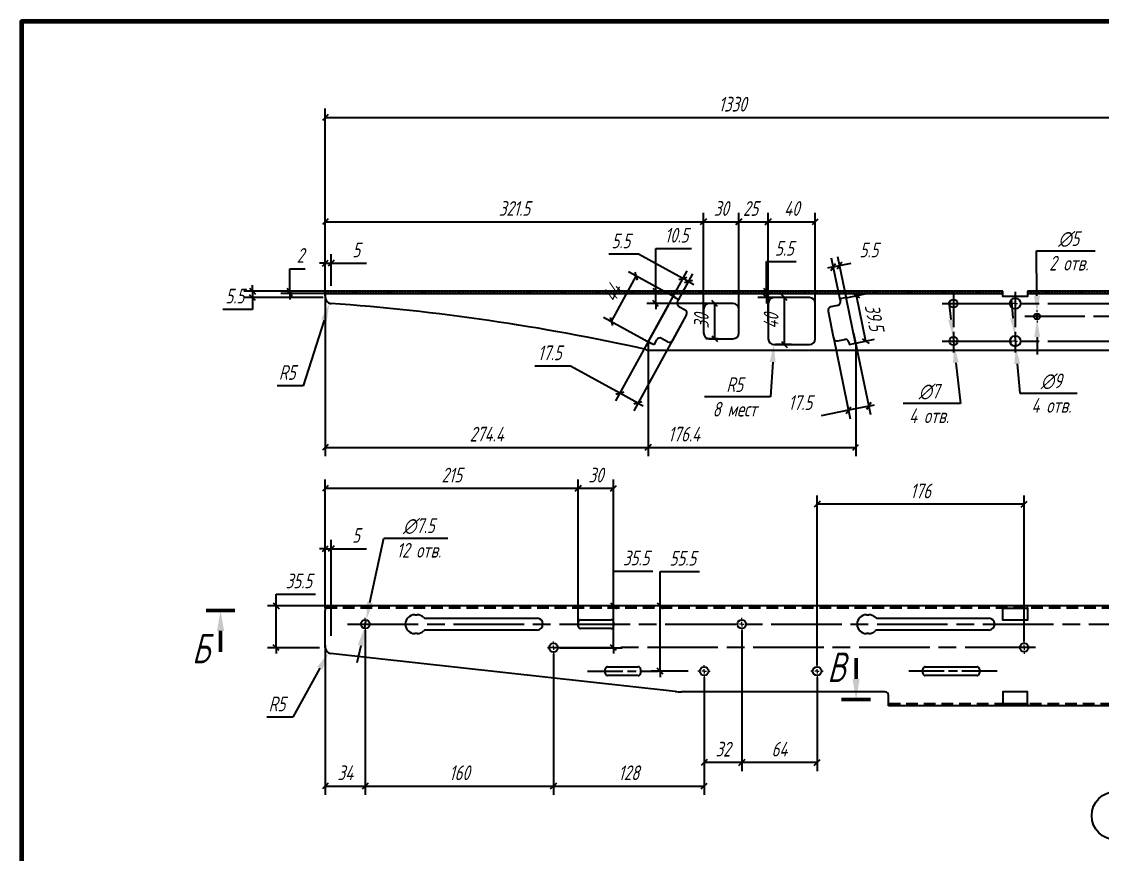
# Model space of a CAD drawing. Header units: millimetres. Extents: x -1663 to 315, y -5077 to -2701.
# Drawn here: x -1663.4 to -1479.8, y -2844.4 to -2703 of the extents above; entities that cross this region are included whole.
import ezdxf
from ezdxf.enums import TextEntityAlignment as Align

# ---------------------------------------------------------------- set-up
doc = ezdxf.new("R2010")
doc.units = ezdxf.units.MM
for name, pattern in [('ACISOTGL', [3, 2, -1]), ('AM_ISO08W050', [18, 12, -1.5, 3, -1.5]), ('AM_ISO08W050x2', [9, 6, -0.75, 1.5, -0.75])]:
    doc.linetypes.add(name, pattern=pattern)
for name, color, linetype, lineweight in [('AM_10', 7, 'AM_ISO08W050', 50), ('AM_5', 92, 'Continuous', 25), ('AM_7', 4, 'AM_ISO08W050', 25), ('Print', 5, 'Continuous', 60)]:
    doc.layers.add(name, color=color, linetype=linetype, lineweight=lineweight)
doc.styles.add('STYLE25', font='simplex.shx', dxfattribs={"width": 0.7, "oblique": 15, "height": 2.5})
doc.styles.add('STYLE35', font='simplex.shx', dxfattribs={"width": 0.7, "oblique": 15, "height": 3.5})
doc.dimstyles.new('M1-10$0', dxfattribs={"dimtxt": 3.5, "dimasz": 1, "dimexe": 1.5, "dimexo": 0, "dimgap": 1, "dimtad": 3, "dimtoh": 1, "dimlfac": 10, "dimrnd": 0.1, "dimdsep": 46, "dimtxsty": 'STYLE25', "dimblk1": 'OBLIQUE', "dimblk2": 'OBLIQUE', "dimsah": 1, "dimcen": -2, "dimclrd": 3, "dimclre": 3, "dimclrt": 2, "dimadec": 0, "dimazin": 0, "dimtp": 0.25, "dimtm": 0.25, "dimtfac": 0.6, "dimtmove": 0, "dimatfit": 0, "dimldrblk": 'OBLIQUE', "dimfxl": 0, "dimtvp": 1, "dimtolj": 1, "dimlwd": -1, "dimlwe": -1, "dimarcsym": 0})
doc.dimstyles.new('M1-10$3', dxfattribs={"dimtxt": 3.5, "dimasz": 3, "dimexe": 2, "dimexo": 0, "dimgap": 1, "dimtad": 1, "dimtoh": 1, "dimlfac": 10, "dimrnd": 0.1, "dimdsep": 46, "dimtxsty": 'STYLE25', "dimcen": 2, "dimclrd": 3, "dimclre": 3, "dimclrt": 2, "dimadec": 0, "dimazin": 0, "dimtp": 0.25, "dimtm": 0.25, "dimtfac": 0.6, "dimtmove": 0, "dimatfit": 0, "dimldrblk": 'DOTSMALL', "dimfxl": 0, "dimtvp": 1, "dimtolj": 1, "dimlwd": -1, "dimlwe": -1, "dimarcsym": 0})
doc.dimstyles.new('M1-10$4', dxfattribs={"dimtxt": 3.5, "dimasz": 3, "dimexe": 2, "dimexo": 0, "dimgap": 2, "dimtad": 1, "dimtoh": 1, "dimdec": 1, "dimlfac": 10, "dimrnd": 0.5, "dimdsep": 46, "dimtxsty": 'STYLE25', "dimblk1": 'OBLIQUE', "dimsah": 1, "dimcen": 2, "dimclrd": 3, "dimclre": 3, "dimclrt": 2, "dimadec": 0, "dimazin": 0, "dimtm": 1e-09, "dimtfac": 0.6, "dimtdec": 1, "dimtofl": 0, "dimtmove": 0, "dimatfit": 0, "dimldrblk": 'DOTSMALL', "dimfxl": 0, "dimtolj": 1, "dimlwd": -1, "dimlwe": -1, "dimarcsym": 0})

# ---------------------------------------------------------------- blocks, each defined once
blk = doc.blocks.new('SW_CENTERMARKSYMBOL_8')
at = {"color": 0, "linetype": 'Continuous', "lineweight": 0}
for p, q in [((-1, 0), (-1.4, 0)), ((0, 0), (-0.5, 0)), ((0, 1), (0, 1.4)), ((0, 0), (0, 0.5)), ((0, 0), (0, -0.5)), ((0, 0), (0.5, 0)), ((1, 0), (1.4, 0)), ((0, -1), (0, -1.4))]:
    blk.add_line(p, q, dxfattribs=at)
blk = doc.blocks.new('*D916')
at = {"layer": 'AM_5', "color": 3, "linetype": 'ByBlock'}
for p, q in [((-1604.16, -2801.78), (-1601.79, -2790.8)), ((-1601.79, -2790.8), (-1590.92, -2790.8)), ((-1605.11, -2806.18), (-1604.79, -2804.71)), ((-1605.74, -2809.11), (-1606.38, -2812.04))]:
    blk.add_line(p, q, dxfattribs=at)
at = {"layer": 'AM_5', "color": 3}
for points in [[(-1604.65, -2801.68), (-1603.67, -2801.89), (-1604.79, -2804.71)], [(-1606.23, -2809.01), (-1605.26, -2809.22), (-1605.11, -2806.18)]]:
    blk.add_solid(points, dxfattribs=at)
at = {"layer": 'Defpoints', "color": 0}
for p in [(-1604.79, -2804.71), (-1605.11, -2806.18)]:
    blk.add_point(p, dxfattribs=at)
at = {"layer": 'AM_5', "color": 2, "insert": (-1595.85, -2790.8), "char_height": 2.5, "attachment_point": 5, "style": 'STYLE25'}
blk.add_mtext('\\A1;∅7.5\\P12 отв.', dxfattribs=at)
blk = doc.blocks.new('_DotSmall')
at = {"color": 0, "const_width": 0.5}
blk.add_lwpolyline([(-0.0625, 0, 1), (0.0625, 0, 1)], format="xyb", close=True, dxfattribs=at)
blk = doc.blocks.new('_OBLIQUE')
at = {"color": 0, "linetype": 'ByBlock'}
blk.add_line((-0.5, -0.5), (0.5, 0.5), dxfattribs=at)
blk = doc.blocks.new('*D917')
at = {"layer": 'AM_5', "color": 3, "linetype": 'ByBlock'}
for p, q in [((-1611.75, -2802.35), (-1611.75, -2791.12)), ((-1610.75, -2807.45), (-1610.75, -2791.12)), ((-1611.75, -2792.62), (-1612.75, -2792.62)), ((-1611.75, -2792.62), (-1610.75, -2792.62)), ((-1610.75, -2792.62), (-1604.77, -2792.62))]:
    blk.add_line(p, q, dxfattribs=at)
at = {"layer": 'Defpoints', "color": 0}
for p in [(-1611.75, -2792.62), (-1611.75, -2802.35), (-1610.75, -2807.45)]:
    blk.add_point(p, dxfattribs=at)
at = {"layer": 'AM_5', "color": 3}
blk.add_blockref('_OBLIQUE', (-1611.75, -2792.62), dxfattribs=at)
at = {"layer": 'AM_5', "color": 3, "rotation": 180}
blk.add_blockref('_OBLIQUE', (-1610.75, -2792.62), dxfattribs=at)
at = {"layer": 'AM_5', "color": 2, "insert": (-1606.54, -2790.37), "char_height": 2.5, "attachment_point": 5, "style": 'STYLE25'}
blk.add_mtext('\\A1;5', dxfattribs=at)
blk = doc.blocks.new('*D918')
at = {"layer": 'AM_5', "color": 3, "linetype": 'ByBlock'}
for p, q in [((-1620.1, -2802.35), (-1620.1, -2800.35)), ((-1620.1, -2800.35), (-1613.4, -2800.35)), ((-1611.75, -2802.35), (-1621.6, -2802.35)), ((-1620.1, -2809.45), (-1620.1, -2802.35)), ((-1612.75, -2809.45), (-1621.6, -2809.45)), ((-1620.1, -2809.45), (-1620.1, -2810.45))]:
    blk.add_line(p, q, dxfattribs=at)
at = {"layer": 'Defpoints', "color": 0}
for p in [(-1620.1, -2802.35), (-1611.75, -2802.35), (-1612.75, -2809.45)]:
    blk.add_point(p, dxfattribs=at)
at = {"layer": 'AM_5', "color": 3}
for p, rotation in [((-1620.1, -2802.35), 270), ((-1620.1, -2809.45), 90)]:
    blk.add_blockref('_OBLIQUE', p, dxfattribs=dict(at, rotation=rotation))
at = {"layer": 'AM_5', "color": 2, "insert": (-1616.25, -2798.1), "char_height": 2.5, "attachment_point": 5, "style": 'STYLE25'}
blk.add_mtext('\\A1;35.5', dxfattribs=at)
blk = doc.blocks.new('*D919')
at = {"layer": 'AM_5', "color": 3, "linetype": 'ByBlock'}
for p, q in [((-1612.68, -2812.95), (-1617.26, -2821.26)), ((-1617.26, -2821.26), (-1621.68, -2821.26))]:
    blk.add_line(p, q, dxfattribs=at)
at = {"layer": 'AM_5', "color": 3}
blk.add_solid([(-1613.12, -2812.71), (-1612.25, -2813.19), (-1611.23, -2810.33)], dxfattribs=at)
at = {"layer": 'Defpoints', "color": 0}
for p in [(-1611.23, -2810.33), (-1610.75, -2809.45)]:
    blk.add_point(p, dxfattribs=at)
at = {"layer": 'AM_5', "color": 2, "insert": (-1619.97, -2819.01), "char_height": 2.5, "attachment_point": 5, "style": 'STYLE25'}
blk.add_mtext('\\A1;R5', dxfattribs=at)
blk = doc.blocks.new('*D939')
at = {"layer": 'AM_5', "color": 3, "linetype": 'ByBlock'}
for p, q in [((-1540.95, -2806.5), (-1540.95, -2830.45)), ((-1547.35, -2824.48), (-1547.35, -2830.45)), ((-1540.95, -2828.95), (-1547.35, -2828.95))]:
    blk.add_line(p, q, dxfattribs=at)
at = {"layer": 'Defpoints', "color": 0}
for p in [(-1540.95, -2806.5), (-1547.35, -2824.48), (-1547.35, -2828.95)]:
    blk.add_point(p, dxfattribs=at)
at = {"layer": 'AM_5', "color": 3, "rotation": 180}
blk.add_blockref('_OBLIQUE', (-1547.35, -2828.95), dxfattribs=at)
at = {"layer": 'AM_5', "color": 3}
blk.add_blockref('_OBLIQUE', (-1540.95, -2828.95), dxfattribs=at)
at = {"layer": 'AM_5', "color": 2, "insert": (-1544.15, -2826.7), "char_height": 2.5, "attachment_point": 5, "style": 'STYLE25'}
blk.add_mtext('\\A1;32', dxfattribs=at)
blk = doc.blocks.new('*D940')
at = {"layer": 'AM_5', "color": 3, "linetype": 'ByBlock'}
for p, q in [((-1540.95, -2806.5), (-1540.95, -2830.45)), ((-1528.15, -2814.5), (-1528.15, -2830.45)), ((-1528.15, -2828.95), (-1540.95, -2828.95))]:
    blk.add_line(p, q, dxfattribs=at)
at = {"layer": 'Defpoints', "color": 0}
for p in [(-1540.95, -2806.5), (-1528.15, -2814.5), (-1540.95, -2828.95)]:
    blk.add_point(p, dxfattribs=at)
at = {"layer": 'AM_5', "color": 3, "rotation": 180}
blk.add_blockref('_OBLIQUE', (-1540.95, -2828.95), dxfattribs=at)
at = {"layer": 'AM_5', "color": 3}
blk.add_blockref('_OBLIQUE', (-1528.15, -2828.95), dxfattribs=at)
at = {"layer": 'AM_5', "color": 2, "insert": (-1534.55, -2826.7), "char_height": 2.5, "attachment_point": 5, "style": 'STYLE25'}
blk.add_mtext('\\A1;64', dxfattribs=at)
blk = doc.blocks.new('*D941')
at = {"layer": 'AM_5', "color": 3, "linetype": 'ByBlock'}
for p, q in [((-1528.15, -2812.4), (-1528.15, -2783.55)), ((-1492.95, -2808.37), (-1492.95, -2783.55)), ((-1492.95, -2785.05), (-1528.15, -2785.05))]:
    blk.add_line(p, q, dxfattribs=at)
at = {"layer": 'Defpoints', "color": 0}
for p in [(-1528.15, -2785.05), (-1492.95, -2808.37), (-1528.15, -2812.4)]:
    blk.add_point(p, dxfattribs=at)
at = {"layer": 'AM_5', "color": 3, "rotation": 180}
blk.add_blockref('_OBLIQUE', (-1528.15, -2785.05), dxfattribs=at)
at = {"layer": 'AM_5', "color": 3}
blk.add_blockref('_OBLIQUE', (-1492.95, -2785.05), dxfattribs=at)
at = {"layer": 'AM_5', "color": 2, "insert": (-1510.55, -2782.8), "char_height": 2.5, "attachment_point": 5, "style": 'STYLE25'}
blk.add_mtext('\\A1;176', dxfattribs=at)
blk = doc.blocks.new('*D942')
at = {"layer": 'AM_5', "color": 3, "linetype": 'ByBlock'}
for p, q in [((-1562.76, -2802.35), (-1562.76, -2796.45)), ((-1562.76, -2796.45), (-1556.05, -2796.45)), ((-1559.23, -2802.35), (-1564.26, -2802.35)), ((-1562.76, -2809.45), (-1562.76, -2802.35)), ((-1571.9, -2809.45), (-1561.26, -2809.45)), ((-1562.76, -2809.45), (-1562.76, -2810.45))]:
    blk.add_line(p, q, dxfattribs=at)
at = {"layer": 'Defpoints', "color": 0}
for p in [(-1559.23, -2802.35), (-1571.9, -2809.45), (-1562.76, -2809.45)]:
    blk.add_point(p, dxfattribs=at)
at = {"layer": 'AM_5', "color": 3}
for p, rotation in [((-1562.76, -2802.35), 270), ((-1562.76, -2809.45), 90)]:
    blk.add_blockref('_OBLIQUE', p, dxfattribs=dict(at, rotation=rotation))
at = {"layer": 'AM_5', "color": 2, "insert": (-1558.91, -2794.2), "char_height": 2.5, "attachment_point": 5, "style": 'STYLE25'}
blk.add_mtext('\\A1;35.5', dxfattribs=at)
blk = doc.blocks.new('*D943')
at = {"layer": 'AM_5', "color": 3, "linetype": 'ByBlock'}
for p, q in [((-1554.83, -2802.35), (-1554.83, -2796.49)), ((-1554.83, -2796.49), (-1548.12, -2796.49)), ((-1550.07, -2802.35), (-1556.33, -2802.35)), ((-1554.83, -2813.45), (-1554.83, -2802.35)), ((-1550.07, -2813.45), (-1556.33, -2813.45)), ((-1554.83, -2813.45), (-1554.83, -2814.45))]:
    blk.add_line(p, q, dxfattribs=at)
at = {"layer": 'Defpoints', "color": 0}
for p in [(-1554.83, -2802.35), (-1550.07, -2802.35), (-1550.07, -2813.45)]:
    blk.add_point(p, dxfattribs=at)
at = {"layer": 'AM_5', "color": 3}
for p, rotation in [((-1554.83, -2802.35), 270), ((-1554.83, -2813.45), 90)]:
    blk.add_blockref('_OBLIQUE', p, dxfattribs=dict(at, rotation=rotation))
at = {"layer": 'AM_5', "color": 2, "insert": (-1550.98, -2794.24), "char_height": 2.5, "attachment_point": 5, "style": 'STYLE25'}
blk.add_mtext('\\A1;55.5', dxfattribs=at)
blk = doc.blocks.new('*D944')
at = {"layer": 'AM_5', "color": 3, "linetype": 'ByBlock'}
for p, q in [((-1611.75, -2749.03), (-1611.75, -2717.8)), ((-1345.76, -2749.03), (-1345.76, -2717.8)), ((-1611.75, -2719.3), (-1345.76, -2719.3))]:
    blk.add_line(p, q, dxfattribs=at)
at = {"layer": 'Defpoints', "color": 0}
for p in [(-1345.76, -2719.3), (-1611.75, -2749.03), (-1345.76, -2749.03)]:
    blk.add_point(p, dxfattribs=at)
at = {"layer": 'AM_5', "color": 3, "rotation": 180}
blk.add_blockref('_OBLIQUE', (-1611.75, -2719.3), dxfattribs=at)
at = {"layer": 'AM_5', "color": 3}
blk.add_blockref('_OBLIQUE', (-1345.76, -2719.3), dxfattribs=at)
at = {"layer": 'AM_5', "color": 2, "insert": (-1542.52, -2717.05), "char_height": 2.5, "attachment_point": 5, "style": 'STYLE25'}
blk.add_mtext('\\A1;1330', dxfattribs=at)
blk = doc.blocks.new('*D945')
at = {"layer": 'AM_5', "color": 3, "linetype": 'ByBlock'}
for p, q in [((-1617.81, -2748.83), (-1617.81, -2745.01)), ((-1617.81, -2745.01), (-1615.19, -2745.01)), ((-1611.75, -2748.83), (-1619.31, -2748.83)), ((-1611.75, -2749.23), (-1619.31, -2749.23)), ((-1617.81, -2749.23), (-1617.81, -2748.83)), ((-1617.81, -2749.23), (-1617.81, -2750.23))]:
    blk.add_line(p, q, dxfattribs=at)
at = {"layer": 'Defpoints', "color": 0}
for p in [(-1617.81, -2749.23), (-1611.75, -2748.83), (-1611.75, -2749.23)]:
    blk.add_point(p, dxfattribs=at)
at = {"layer": 'AM_5', "color": 3}
for p, rotation in [((-1617.81, -2748.83), 270), ((-1617.81, -2749.23), 90)]:
    blk.add_blockref('_OBLIQUE', p, dxfattribs=dict(at, rotation=rotation))
at = {"layer": 'AM_5', "color": 2, "insert": (-1616, -2742.76), "char_height": 2.5, "attachment_point": 5, "style": 'STYLE25'}
blk.add_mtext('\\A1;2', dxfattribs=at)
blk = doc.blocks.new('*D946')
at = {"layer": 'AM_5', "color": 3, "linetype": 'ByBlock'}
for p, q in [((-1611.96, -2753.74), (-1615.52, -2764.91)), ((-1615.52, -2764.91), (-1619.94, -2764.91))]:
    blk.add_line(p, q, dxfattribs=at)
blk.add_arc((-1610.75, -2749.93), 1, 252.3635, 270, dxfattribs=at)
at = {"layer": 'AM_5', "color": 3}
blk.add_solid([(-1612.44, -2753.59), (-1611.49, -2753.89), (-1611.06, -2750.88)], dxfattribs=at)
at = {"layer": 'Defpoints', "color": 0}
for p in [(-1611.06, -2750.88), (-1610.75, -2749.93)]:
    blk.add_point(p, dxfattribs=at)
at = {"layer": 'AM_5', "color": 2, "insert": (-1618.23, -2762.66), "char_height": 2.5, "attachment_point": 5, "style": 'STYLE25'}
blk.add_mtext('\\A1;R5', dxfattribs=at)
blk = doc.blocks.new('*D947')
at = {"layer": 'AM_5', "color": 3, "linetype": 'ByBlock'}
for p, q in [((-1624.13, -2748.83), (-1624.13, -2747.83)), ((-1611.75, -2748.83), (-1625.63, -2748.83)), ((-1624.13, -2748.83), (-1624.13, -2749.93)), ((-1612.13, -2749.93), (-1625.63, -2749.93)), ((-1624.13, -2749.93), (-1624.13, -2751.93)), ((-1624.13, -2751.93), (-1629.17, -2751.93))]:
    blk.add_line(p, q, dxfattribs=at)
at = {"layer": 'Defpoints', "color": 0}
for p in [(-1611.75, -2748.83), (-1624.13, -2749.93), (-1612.13, -2749.93)]:
    blk.add_point(p, dxfattribs=at)
at = {"layer": 'AM_5', "color": 3}
for p, rotation in [((-1624.13, -2748.83), 270), ((-1624.13, -2749.93), 90)]:
    blk.add_blockref('_OBLIQUE', p, dxfattribs=dict(at, rotation=rotation))
at = {"layer": 'AM_5', "color": 2, "insert": (-1627.15, -2749.68), "char_height": 2.5, "attachment_point": 5, "style": 'STYLE25'}
blk.add_mtext('\\A1;5.5', dxfattribs=at)
blk = doc.blocks.new('*D948')
at = {"layer": 'AM_5', "color": 3, "linetype": 'ByBlock'}
for p, q in [((-1611.75, -2744.07), (-1612.75, -2744.07)), ((-1611.75, -2748.83), (-1611.75, -2742.57)), ((-1611.75, -2744.07), (-1610.75, -2744.07)), ((-1610.75, -2747.93), (-1610.75, -2742.57)), ((-1610.75, -2744.07), (-1604.73, -2744.07))]:
    blk.add_line(p, q, dxfattribs=at)
at = {"layer": 'Defpoints', "color": 0}
for p in [(-1610.75, -2744.07), (-1610.75, -2747.93), (-1611.75, -2748.83)]:
    blk.add_point(p, dxfattribs=at)
at = {"layer": 'AM_5', "color": 3}
blk.add_blockref('_OBLIQUE', (-1611.75, -2744.07), dxfattribs=at)
at = {"layer": 'AM_5', "color": 3, "rotation": 180}
blk.add_blockref('_OBLIQUE', (-1610.75, -2744.07), dxfattribs=at)
at = {"layer": 'AM_5', "color": 2, "insert": (-1606.5, -2741.82), "char_height": 2.5, "attachment_point": 5, "style": 'STYLE25'}
blk.add_mtext('\\A1;5', dxfattribs=at)
blk = doc.blocks.new('*D951')
at = {"layer": 'AM_5', "color": 3, "linetype": 'ByBlock'}
for p, q in [((-1541.45, -2753.92), (-1541.45, -2735.53)), ((-1536.45, -2753.92), (-1536.45, -2735.53)), ((-1541.45, -2737.03), (-1536.45, -2737.03))]:
    blk.add_line(p, q, dxfattribs=at)
at = {"layer": 'Defpoints', "color": 0}
for p in [(-1536.45, -2737.03), (-1541.45, -2753.92), (-1536.45, -2753.92)]:
    blk.add_point(p, dxfattribs=at)
at = {"layer": 'AM_5', "color": 3, "rotation": 180}
blk.add_blockref('_OBLIQUE', (-1541.45, -2737.03), dxfattribs=at)
at = {"layer": 'AM_5', "color": 3}
blk.add_blockref('_OBLIQUE', (-1536.45, -2737.03), dxfattribs=at)
at = {"layer": 'AM_5', "color": 2, "insert": (-1539.45, -2734.78), "char_height": 2.5, "attachment_point": 5, "style": 'STYLE25'}
blk.add_mtext('\\A1;25', dxfattribs=at)
blk = doc.blocks.new('*D954')
at = {"layer": 'AM_5', "color": 3, "linetype": 'ByBlock'}
for p, q in [((-1556.88, -2757.44), (-1556.88, -2776.89)), ((-1521.59, -2757.67), (-1521.59, -2776.89)), ((-1556.88, -2775.39), (-1521.59, -2775.39))]:
    blk.add_line(p, q, dxfattribs=at)
at = {"layer": 'Defpoints', "color": 0}
for p in [(-1556.88, -2757.44), (-1521.59, -2757.67), (-1521.59, -2775.39)]:
    blk.add_point(p, dxfattribs=at)
at = {"layer": 'AM_5', "color": 3, "rotation": 180}
blk.add_blockref('_OBLIQUE', (-1556.88, -2775.39), dxfattribs=at)
at = {"layer": 'AM_5', "color": 3}
blk.add_blockref('_OBLIQUE', (-1521.59, -2775.39), dxfattribs=at)
at = {"layer": 'AM_5', "color": 2, "insert": (-1550.76, -2773.14), "char_height": 2.5, "attachment_point": 5, "style": 'STYLE25'}
blk.add_mtext('\\A1;176.4', dxfattribs=at)
blk = doc.blocks.new('*D956')
at = {"layer": 'AM_5', "color": 3, "linetype": 'ByBlock'}
for p, q in [((-1558.49, -2742.54), (-1563.54, -2742.54)), ((-1550.97, -2746.67), (-1558.49, -2742.54)), ((-1552.64, -2749.72), (-1550.25, -2745.36)), ((-1551.68, -2750.25), (-1549.28, -2745.89)), ((-1550, -2747.2), (-1550.97, -2746.67)), ((-1550, -2747.2), (-1549.13, -2747.69))]:
    blk.add_line(p, q, dxfattribs=at)
at = {"layer": 'Defpoints', "color": 0}
for p in [(-1550.97, -2746.67), (-1552.64, -2749.72), (-1551.68, -2750.25)]:
    blk.add_point(p, dxfattribs=at)
at = {"layer": 'AM_5', "color": 3}
for p, rotation in [((-1550.97, -2746.67), 331.2237312363989), ((-1550, -2747.2), 151.2237312363989)]:
    blk.add_blockref('_OBLIQUE', p, dxfattribs=dict(at, rotation=rotation))
at = {"layer": 'AM_5', "color": 2, "insert": (-1561.51, -2740.29), "char_height": 2.5, "attachment_point": 5, "style": 'STYLE25'}
blk.add_mtext('\\A1;5.5', dxfattribs=at)
blk = doc.blocks.new('*D957')
at = {"layer": 'AM_5', "color": 3, "linetype": 'ByBlock'}
for p, q in [((-1553.41, -2751.13), (-1562.4, -2767.49)), ((-1550.34, -2752.81), (-1559.33, -2769.17)), ((-1570.06, -2761.57), (-1576.15, -2761.57)), ((-1561.68, -2766.17), (-1570.06, -2761.57)), ((-1558.61, -2767.86), (-1561.68, -2766.17)), ((-1558.61, -2767.86), (-1557.73, -2768.34))]:
    blk.add_line(p, q, dxfattribs=at)
at = {"layer": 'Defpoints', "color": 0}
for p in [(-1553.41, -2751.13), (-1550.34, -2752.81), (-1561.68, -2766.17)]:
    blk.add_point(p, dxfattribs=at)
at = {"layer": 'AM_5', "color": 3}
for p, rotation in [((-1561.68, -2766.17), 331.2237312363814), ((-1558.61, -2767.86), 151.2237312363814)]:
    blk.add_blockref('_OBLIQUE', p, dxfattribs=dict(at, rotation=rotation))
at = {"layer": 'AM_5', "color": 2, "insert": (-1573.6, -2759.32), "char_height": 2.5, "attachment_point": 5, "style": 'STYLE25'}
blk.add_mtext('\\A1;17.5', dxfattribs=at)
blk = doc.blocks.new('*D958')
at = {"layer": 'AM_5', "color": 3, "linetype": 'ByBlock'}
for p, q in [((-1555.59, -2748.83), (-1555.59, -2741.57)), ((-1555.59, -2741.57), (-1549.5, -2741.57)), ((-1544.99, -2748.83), (-1557.09, -2748.83)), ((-1555.59, -2750.92), (-1555.59, -2748.83)), ((-1544.99, -2750.92), (-1557.09, -2750.92)), ((-1555.59, -2750.92), (-1555.59, -2751.92))]:
    blk.add_line(p, q, dxfattribs=at)
at = {"layer": 'Defpoints', "color": 0}
for p in [(-1544.99, -2748.83), (-1555.59, -2750.92), (-1544.99, -2750.92)]:
    blk.add_point(p, dxfattribs=at)
at = {"layer": 'AM_5', "color": 3}
for p, rotation in [((-1555.59, -2748.83), 270), ((-1555.59, -2750.92), 90)]:
    blk.add_blockref('_OBLIQUE', p, dxfattribs=dict(at, rotation=rotation))
at = {"layer": 'AM_5', "color": 2, "insert": (-1552.04, -2739.32), "char_height": 2.5, "attachment_point": 5, "style": 'STYLE25'}
blk.add_mtext('\\A1;10.5', dxfattribs=at)
blk = doc.blocks.new('*D959')
at = {"layer": 'AM_5', "color": 3, "linetype": 'ByBlock'}
for p, q in [((-1544.99, -2750.92), (-1547.07, -2750.92)), ((-1545.57, -2750.92), (-1545.57, -2756.92)), ((-1544.99, -2756.92), (-1547.07, -2756.92))]:
    blk.add_line(p, q, dxfattribs=at)
at = {"layer": 'Defpoints', "color": 0}
for p in [(-1544.99, -2750.92), (-1545.57, -2756.92), (-1544.99, -2756.92)]:
    blk.add_point(p, dxfattribs=at)
at = {"layer": 'AM_5', "color": 3}
for p, rotation in [((-1545.57, -2750.92), 90), ((-1545.57, -2756.92), 270)]:
    blk.add_blockref('_OBLIQUE', p, dxfattribs=dict(at, rotation=rotation))
at = {"layer": 'AM_5', "color": 2, "insert": (-1547.82, -2753.92), "char_height": 2.5, "attachment_point": 5, "rotation": 90, "style": 'STYLE25'}
blk.add_mtext('\\A1;30', dxfattribs=at)
blk = doc.blocks.new('*D960')
at = {"layer": 'AM_5', "color": 3, "linetype": 'ByBlock'}
for p, q in [((-1532.48, -2749.92), (-1535.22, -2749.92)), ((-1533.72, -2749.92), (-1533.72, -2757.92)), ((-1532.48, -2757.92), (-1535.22, -2757.92))]:
    blk.add_line(p, q, dxfattribs=at)
at = {"layer": 'Defpoints', "color": 0}
for p in [(-1532.48, -2749.92), (-1533.72, -2757.92), (-1532.48, -2757.92)]:
    blk.add_point(p, dxfattribs=at)
at = {"layer": 'AM_5', "color": 3}
for p, rotation in [((-1533.72, -2749.92), 90), ((-1533.72, -2757.92), 270)]:
    blk.add_blockref('_OBLIQUE', p, dxfattribs=dict(at, rotation=rotation))
at = {"layer": 'AM_5', "color": 2, "insert": (-1535.97, -2753.92), "char_height": 2.5, "attachment_point": 5, "rotation": 90, "style": 'STYLE25'}
blk.add_mtext('\\A1;40', dxfattribs=at)
blk = doc.blocks.new('*D961')
at = {"layer": 'AM_5', "color": 3, "linetype": 'ByBlock'}
for p, q in [((-1536.74, -2748.83), (-1536.74, -2743.8)), ((-1536.74, -2743.8), (-1531.69, -2743.8)), ((-1532.48, -2748.83), (-1538.24, -2748.83)), ((-1536.74, -2749.92), (-1536.74, -2748.83)), ((-1532.48, -2749.92), (-1538.24, -2749.92)), ((-1536.74, -2749.92), (-1536.74, -2750.92))]:
    blk.add_line(p, q, dxfattribs=at)
at = {"layer": 'Defpoints', "color": 0}
for p in [(-1532.48, -2748.83), (-1536.74, -2749.92), (-1532.48, -2749.92)]:
    blk.add_point(p, dxfattribs=at)
at = {"layer": 'AM_5', "color": 3}
for p, rotation in [((-1536.74, -2748.83), 270), ((-1536.74, -2749.92), 90)]:
    blk.add_blockref('_OBLIQUE', p, dxfattribs=dict(at, rotation=rotation))
at = {"layer": 'AM_5', "color": 2, "insert": (-1533.72, -2741.55), "char_height": 2.5, "attachment_point": 5, "style": 'STYLE25'}
blk.add_mtext('\\A1;5.5', dxfattribs=at)
blk = doc.blocks.new('*D962')
at = {"layer": 'AM_5', "color": 3, "linetype": 'ByBlock'}
for p, q in [((-1535.7, -2760.91), (-1536.06, -2766.81)), ((-1536.06, -2766.81), (-1547.27, -2766.81))]:
    blk.add_line(p, q, dxfattribs=at)
blk.add_arc((-1535.45, -2756.92), 1, 266.485, 270, dxfattribs=at)
at = {"layer": 'AM_5', "color": 3}
blk.add_solid([(-1536.2, -2760.88), (-1535.2, -2760.94), (-1535.51, -2757.92)], dxfattribs=at)
at = {"layer": 'Defpoints', "color": 0}
for p in [(-1535.45, -2756.92), (-1535.51, -2757.92)]:
    blk.add_point(p, dxfattribs=at)
at = {"layer": 'AM_5', "color": 2, "insert": (-1542.16, -2766.81), "char_height": 2.5, "attachment_point": 5, "style": 'STYLE25'}
blk.add_mtext('\\A1;R5\\P8 мест', dxfattribs=at)
blk = doc.blocks.new('*D963')
at = {"layer": 'AM_5', "color": 3, "linetype": 'ByBlock'}
for p, q in [((-1523.2, -2749.94), (-1520, -2749.28)), ((-1519.87, -2757.32), (-1521.47, -2749.58)), ((-1521.59, -2757.67), (-1518.4, -2757.01))]:
    blk.add_line(p, q, dxfattribs=at)
at = {"layer": 'Defpoints', "color": 0}
for p in [(-1521.47, -2749.58), (-1523.2, -2749.94), (-1521.59, -2757.67)]:
    blk.add_point(p, dxfattribs=at)
at = {"layer": 'AM_5', "color": 3}
for p, rotation in [((-1521.47, -2749.58), 101.6866664168487), ((-1519.87, -2757.32), 281.6866664168488)]:
    blk.add_blockref('_OBLIQUE', p, dxfattribs=dict(at, rotation=rotation))
at = {"layer": 'AM_5', "color": 2, "insert": (-1518.41, -2753.29), "char_height": 2.5, "attachment_point": 5, "rotation": 281.6867, "style": 'STYLE25'}
blk.add_mtext('\\A1;39.5', dxfattribs=at)
blk = doc.blocks.new('*D964')
at = {"layer": 'AM_5', "color": 3, "linetype": 'ByBlock'}
for p, q in [((-1524.24, -2750.3), (-1525.7, -2743.24)), ((-1523.17, -2750.08), (-1524.63, -2743.01)), ((-1524.32, -2744.48), (-1522.36, -2744.08)), ((-1525.4, -2744.71), (-1526.38, -2744.91)), ((-1525.4, -2744.71), (-1524.32, -2744.48))]:
    blk.add_line(p, q, dxfattribs=at)
at = {"layer": 'Defpoints', "color": 0}
for p in [(-1524.32, -2744.48), (-1524.24, -2750.3), (-1523.17, -2750.08)]:
    blk.add_point(p, dxfattribs=at)
at = {"layer": 'AM_5', "color": 3}
for p, rotation in [((-1525.4, -2744.71), 11.6866664168329), ((-1524.32, -2744.48), 191.6866664168329)]:
    blk.add_blockref('_OBLIQUE', p, dxfattribs=dict(at, rotation=rotation))
at = {"layer": 'AM_5', "color": 2, "insert": (-1519.34, -2741.83), "char_height": 2.5, "attachment_point": 5, "style": 'STYLE25'}
blk.add_mtext('\\A1;5.5', dxfattribs=at)
blk = doc.blocks.new('*D965')
at = {"layer": 'AM_5', "color": 3, "linetype": 'ByBlock'}
for p, q in [((-1525.38, -2756.68), (-1522.51, -2770.54)), ((-1521.95, -2755.97), (-1519.08, -2769.83)), ((-1519.38, -2768.36), (-1518.41, -2768.16)), ((-1522.82, -2769.07), (-1527.47, -2770.03)), ((-1519.38, -2768.36), (-1522.82, -2769.07))]:
    blk.add_line(p, q, dxfattribs=at)
at = {"layer": 'Defpoints', "color": 0}
for p in [(-1525.38, -2756.68), (-1521.95, -2755.97), (-1519.38, -2768.36)]:
    blk.add_point(p, dxfattribs=at)
at = {"layer": 'AM_5', "color": 3}
for p, rotation in [((-1519.38, -2768.36), 191.6866664168597), ((-1522.82, -2769.07), 11.68666641685967)]:
    blk.add_blockref('_OBLIQUE', p, dxfattribs=dict(at, rotation=rotation))
at = {"layer": 'AM_5', "color": 2, "insert": (-1531.01, -2767.78), "char_height": 2.5, "attachment_point": 5, "style": 'STYLE25'}
blk.add_mtext('\\A1;17.5', dxfattribs=at)
blk = doc.blocks.new('*D972')
at = {"layer": 'AM_5', "color": 3, "linetype": 'ByBlock'}
for p, q in [((-1490.78, -2749.63), (-1490.84, -2741.99)), ((-1490.84, -2741.99), (-1480.89, -2741.99)), ((-1490.75, -2753.63), (-1490.76, -2752.63)), ((-1490.73, -2756.63), (-1490.71, -2759.63))]:
    blk.add_line(p, q, dxfattribs=at)
at = {"layer": 'AM_5', "color": 3}
for points in [[(-1490.28, -2749.62), (-1491.28, -2749.63), (-1490.76, -2752.63)], [(-1490.23, -2756.62), (-1491.23, -2756.63), (-1490.75, -2753.63)]]:
    blk.add_solid(points, dxfattribs=at)
at = {"layer": 'Defpoints', "color": 0}
for p in [(-1490.76, -2752.63), (-1490.75, -2753.63)]:
    blk.add_point(p, dxfattribs=at)
at = {"layer": 'AM_5', "color": 2, "insert": (-1485.37, -2741.99), "char_height": 2.5, "attachment_point": 5, "style": 'STYLE25'}
blk.add_mtext('\\A1;∅5\\P2 отв.', dxfattribs=at)
blk = doc.blocks.new('*D973')
at = {"layer": 'AM_5', "color": 3, "linetype": 'ByBlock'}
for p, q in [((-1494.8, -2753.44), (-1495.06, -2750.45)), ((-1494.54, -2756.43), (-1494.38, -2758.22)), ((-1494.12, -2761.21), (-1493.69, -2766.17)), ((-1493.69, -2766.17), (-1483.96, -2766.17))]:
    blk.add_line(p, q, dxfattribs=at)
at = {"layer": 'AM_5', "color": 3}
for points in [[(-1494.3, -2753.4), (-1495.29, -2753.48), (-1494.54, -2756.43)], [(-1493.62, -2761.17), (-1494.62, -2761.25), (-1494.38, -2758.22)]]:
    blk.add_solid(points, dxfattribs=at)
at = {"layer": 'Defpoints', "color": 0}
for p in [(-1494.54, -2756.43), (-1494.38, -2758.22)]:
    blk.add_point(p, dxfattribs=at)
at = {"layer": 'AM_5', "color": 2, "insert": (-1488.33, -2766.17), "char_height": 2.5, "attachment_point": 5, "style": 'STYLE25'}
blk.add_mtext('\\A1;∅9\\P4 отв.', dxfattribs=at)
blk = doc.blocks.new('*D974')
at = {"layer": 'AM_5', "color": 3, "linetype": 'ByBlock'}
for p, q in [((-1505.37, -2753.65), (-1505.7, -2750.67)), ((-1505.04, -2756.63), (-1504.88, -2758.02)), ((-1504.55, -2761), (-1503.77, -2767.93)), ((-1503.77, -2767.93), (-1513.5, -2767.93))]:
    blk.add_line(p, q, dxfattribs=at)
at = {"layer": 'AM_5', "color": 3}
for points in [[(-1504.87, -2753.59), (-1505.87, -2753.7), (-1505.04, -2756.63)], [(-1504.05, -2760.95), (-1505.04, -2761.06), (-1504.88, -2758.02)]]:
    blk.add_solid(points, dxfattribs=at)
at = {"layer": 'Defpoints', "color": 0}
for p in [(-1505.04, -2756.63), (-1504.88, -2758.02)]:
    blk.add_point(p, dxfattribs=at)
at = {"layer": 'AM_5', "color": 2, "insert": (-1509.13, -2767.93), "char_height": 2.5, "attachment_point": 5, "style": 'STYLE25'}
blk.add_mtext('\\A1;∅7\\P4 отв.', dxfattribs=at)

msp = doc.modelspace()

# ---------------------------------------------------------------- hatches: boundary and pattern name
h = msp.add_hatch()
h.set_pattern_fill('ANSI31', color=1, scale=0.1)
h.set_pattern_definition([(45, (431.02936, -658.72934), (-0.224506403, 0.224506403), [])])
h.paths.add_polyline_path([(-1460.95841, -2748.82564), (-1460.95841, -2749.22564), (-1345.76429, -2749.22564), (-1345.76429, -2748.82564)])
h.paths.add_polyline_path([(-1496.55812, -2749.22564), (-1496.55812, -2748.82564), (-1611.75224, -2748.82564), (-1611.75224, -2749.22564)])
h.paths.add_polyline_path([(-1492.35812, -2748.82564), (-1492.35812, -2749.22564), (-1465.15841, -2749.22564), (-1465.15841, -2748.82564)])

# ---------------------------------------------------------------- linework, layer by layer
at = {"color": 7, "linetype": 'Continuous'}
for p, q in [((-1611.75224, -2749.62564), (-1611.75224, -2749.22564)), ((-1611.75224, -2749.62564), (-1611.75224, -2749.92564)), ((-1556.88153, -2757.44177), (-1552.641, -2749.72068)), ((-1552.641, -2749.72068), (-1551.67684, -2750.25021)), ((-1551.67684, -2750.25021), (-1551.8694, -2750.60082)), ((-1551.63233, -2751.41555), (-1550.58052, -2751.99322)), ((-1542.45224, -2750.92094), (-1546.45224, -2750.92094)), ((-1536.45224, -2750.92094), (-1536.45224, -2756.92094)), ((-1529.45224, -2749.92094), (-1535.45224, -2749.92094)), ((-1528.45224, -2756.92094), (-1528.45224, -2750.92094)), ((-1524.65733, -2751.26155), (-1525.82137, -2751.50232)), ((-1523.19513, -2749.93793), (-1524.27233, -2750.16074)), ((-1524.27233, -2750.16074), (-1524.1913, -2750.55245)), ((-1521.59497, -2757.67385), (-1523.19513, -2749.93793)), ((-1550.34345, -2752.80796), (-1552.7547, -2757.19832)), ((-1547.45224, -2751.92094), (-1547.45224, -2755.92094)), ((-1541.45224, -2755.92094), (-1541.45224, -2751.92094)), ((-1526.28779, -2752.20951), (-1525.35081, -2756.81487)), ((-1555.43599, -2757.09479), (-1555.91738, -2757.9713)), ((-1553.56944, -2757.43539), (-1554.62125, -2756.85772)), ((-1546.45224, -2756.92094), (-1542.45224, -2756.92094)), ((-1524.64132, -2757.28281), (-1523.46229, -2757.03893)), ((-1557.24589, -2758.72838), (-1556.89529, -2758.92094)), ((-1400.62124, -2758.92094), (-1556.89529, -2758.92094)), ((-1555.91738, -2757.9713), (-1556.88153, -2757.44177)), ((-1535.45224, -2757.92094), (-1529.45224, -2757.92094)), ((-1522.75319, -2757.50496), (-1522.67217, -2757.89667)), ((-1522.67217, -2757.89667), (-1521.59497, -2757.67385)), ((-1611.75224, -2802.34634), (-1611.75224, -2803.14634)), ((-1345.76429, -2802.34634), (-1611.75224, -2802.34634)), ((-1611.75224, -2809.45031), (-1611.75224, -2803.14634)), ((-1596.55224, -2803.84634), (-1596.15224, -2803.84634)), ((-1594.64227, -2804.44634), (-1575.75224, -2804.44634)), ((-1568.35225, -2804.69634), (-1563.15225, -2804.69634)), ((-1519.75226, -2803.84634), (-1519.35226, -2803.84634)), ((-1517.84229, -2804.44634), (-1498.95226, -2804.44634)), ((-1575.75224, -2806.44634), (-1594.64227, -2806.44634)), ((-1568.75225, -2805.79634), (-1568.75225, -2805.09634)), ((-1563.15225, -2806.19634), (-1568.35225, -2806.19634)), ((-1562.75225, -2805.09634), (-1562.75225, -2805.79634)), ((-1498.95226, -2806.44634), (-1517.84229, -2806.44634)), ((-1596.15224, -2807.04634), (-1596.55224, -2807.04634)), ((-1519.35226, -2807.04634), (-1519.75226, -2807.04634)), ((-1552.29731, -2816.88638), (-1610.86158, -2810.44431)), ((-1564.15225, -2813.79634), (-1564.15225, -2813.09634)), ((-1563.75225, -2812.69634), (-1558.55225, -2812.69634)), ((-1558.15225, -2813.09634), (-1558.15225, -2813.79634)), ((-1510.15226, -2813.79634), (-1510.15226, -2813.09634)), ((-1509.75226, -2812.69634), (-1500.95226, -2812.69634)), ((-1500.55226, -2813.09634), (-1500.55226, -2813.79634)), ((-1558.55225, -2814.19634), (-1563.75225, -2814.19634)), ((-1500.95226, -2814.19634), (-1509.75226, -2814.19634)), ((-1516.5944, -2816.94634), (-1551.2039, -2816.94634)), ((-1515.9944, -2819.34634), (-1515.9944, -2817.54634)), ((-1515.9944, -2819.34634), (-1515.9944, -2817.54634)), ((-1515.9944, -2818.54634), (-1515.9944, -2817.54634)), ((-1515.9944, -2819.34634), (-1515.9944, -2818.54634)), ((-1441.52213, -2819.34634), (-1515.9944, -2819.34634))]:
    msp.add_line(p, q, dxfattribs=at)
at = {"color": 1, "linetype": 'ACISOTGL'}
msp.add_line((-1515.9944, -2818.94634), (-1441.52213, -2818.94634), dxfattribs=at)
for points in [[(-1496.55812, -2748.82564), (-1611.75224, -2748.82564), (-1611.75224, -2749.22564), (-1496.55812, -2749.22564)], [(-1492.35812, -2748.82564), (-1492.35812, -2749.72564), (-1496.55812, -2749.72564), (-1496.55812, -2748.82564)], [(-1465.15841, -2748.82564), (-1492.35812, -2748.82564)], [(-1492.35812, -2749.22564), (-1465.15841, -2749.22564)]]:
    msp.add_lwpolyline(points)
msp.add_lwpolyline([(-1345.76429, -2802.34634), (-1345.76429, -2802.74634), (-1611.75224, -2802.74634), (-1611.75224, -2802.34634)], close=True, dxfattribs=at)
for points in [[(-1496.55826, -2802.74634), (-1492.35826, -2802.74634), (-1492.35826, -2802.34634), (-1496.55826, -2802.34634)], [(-1496.55826, -2802.74634), (-1492.35826, -2802.74634), (-1492.35826, -2804.74634), (-1496.55826, -2804.74634)], [(-1496.55826, -2818.94634), (-1492.35826, -2818.94634), (-1492.35826, -2816.94634), (-1496.55826, -2816.94634)], [(-1496.55826, -2818.94634), (-1492.35826, -2818.94634), (-1492.35826, -2819.34634), (-1496.55826, -2819.34634)]]:
    msp.add_lwpolyline(points, close=True)
at = {"color": 7, "linetype": 'Continuous'}
for centre, radius in [((-1504.95826, -2750.92564), 0.7), ((-1494.45826, -2750.92564), 0.9), ((-1490.75826, -2753.12564), 0.5), ((-1504.95826, -2757.32564), 0.7), ((-1494.45826, -2757.32564), 0.9), ((-1604.95224, -2805.44634), 0.75), ((-1540.95225, -2805.44634), 0.75), ((-1572.95224, -2809.44634), 0.75), ((-1492.95226, -2809.41866), 0.75), ((-1547.35193, -2813.44634), 0.75), ((-1528.15225, -2813.44634), 0.75)]:
    msp.add_circle(centre, radius, dxfattribs=at)
at = {"color": 3}
msp.add_circle((-1477.34264, -2838.00681), 4.11535, dxfattribs=at)
at = {"color": 7, "linetype": 'Continuous'}
for centre, radius, start, end in [((-1610.75224, -2749.92564), 1, 180, 261.7142003), ((-1636.94934, -3117.91875), 367.92711, 77.4889237, 85.939477), ((-1551.34349, -2750.88965), 0.6, 151.2237312, 241.2237312), ((-1546.45224, -2751.92094), 1, 90, 180), ((-1542.45224, -2751.92094), 1, 0, 90), ((-1535.45224, -2750.92094), 1, 90, 180), ((-1529.45224, -2750.92094), 1, 0, 90), ((-1525.69983, -2752.08989), 0.6, 101.6866664, 191.5), ((-1524.77886, -2750.67398), 0.6, 281.6866664, 11.6866664), ((-1550.86935, -2752.51913), 0.6, 331.2237312, 61.2237312), ((-1554.91008, -2757.38363), 0.6, 61.2237312, 151.2237312), ((-1553.28061, -2756.90949), 0.6, 241.2237312, 331.2237312), ((-1546.45224, -2755.92094), 1, 180, 270), ((-1542.45224, -2755.92094), 1, 270, 0), ((-1535.45224, -2756.92094), 1, 180, 270), ((-1529.45224, -2756.92094), 1, 270, 0), ((-1524.76286, -2756.69525), 0.6, 191.5, 281.6866664), ((-1523.34075, -2757.6265), 0.6, 11.6866664, 101.6866664), ((-1596.55224, -2805.44634), 1.6, 90, 270), ((-1596.15224, -2805.44634), 1.6, 46.6582477, 90), ((-1594.64227, -2803.84634), 0.6, 226.6582477, 270), ((-1575.75224, -2805.44634), 1, 270, 90), ((-1568.35225, -2805.09634), 0.4, 90, 180), ((-1563.15225, -2805.09634), 0.4, 0, 90), ((-1519.75226, -2805.44634), 1.6, 90, 270), ((-1519.35226, -2805.44634), 1.6, 46.6582477, 90), ((-1517.84229, -2803.84634), 0.6, 226.6582477, 270), ((-1498.95226, -2805.44634), 1, 270, 90), ((-1596.15224, -2805.44634), 1.6, 270, 313.3417523), ((-1594.64227, -2807.04634), 0.6, 90.0000374, 133.3418037), ((-1568.35225, -2805.79634), 0.4, 180, 270), ((-1563.15225, -2805.79634), 0.4, 270, 0), ((-1519.35226, -2805.44634), 1.6, 270, 313.3417523), ((-1517.84229, -2807.04634), 0.6, 90.0000374, 133.3418037), ((-1610.75224, -2809.45031), 1, 180, 263.7227028), ((-1563.75225, -2813.09634), 0.4, 90, 180), ((-1563.75225, -2813.79634), 0.4, 180, 270), ((-1558.55225, -2813.09634), 0.4, 0, 90), ((-1558.55225, -2813.79634), 0.4, 270, 0), ((-1509.75226, -2813.09634), 0.4, 90, 180), ((-1509.75226, -2813.79634), 0.4, 180, 270), ((-1500.95226, -2813.09634), 0.4, 0, 90), ((-1500.95226, -2813.79634), 0.4, 270, 0), ((-1516.5944, -2817.54634), 0.6, 0, 90)]:
    msp.add_arc(centre, radius, start, end, dxfattribs=at)
msp.add_ellipse((-1551.2039, -2806.94634), major_axis=(0.00002, 10), ratio=0.999999794, start_param=3.0320348, end_param=3.141594327, dxfattribs=at)
at = {"layer": 'AM_10'}
for p, q in [((-1629.56303, -2806.60726), (-1629.56303, -2810.1433)), ((-1629.56303, -2806.60726), (-1629.56303, -2810.1433)), ((-1521.52316, -2814.75712), (-1521.52316, -2811.22108)), ((-1521.52316, -2814.75712), (-1521.52316, -2811.22108))]:
    msp.add_line(p, q, dxfattribs=at)
for points in [[(-1627.11303, -2803.10726), (-1632.01303, -2803.10726)], [(-1519.07316, -2818.25712), (-1523.97316, -2818.25712)]]:
    msp.add_lwpolyline(points, dxfattribs=at)
for points in [[(-1629.56303, -2803.10726), (-1629.56303, -2803.10726), (-1630.18018, -2806.60728), (-1628.94589, -2806.60728)], [(-1629.56303, -2803.10726), (-1629.56303, -2803.10726), (-1630.18018, -2806.60728), (-1628.94589, -2806.60728)], [(-1521.52316, -2818.25712), (-1521.52316, -2818.25712), (-1522.1403, -2814.75711), (-1520.90601, -2814.75711)], [(-1521.52316, -2818.25712), (-1521.52316, -2818.25712), (-1522.1403, -2814.75711), (-1520.90601, -2814.75711)]]:
    msp.add_solid(points, dxfattribs=at)
at = {"layer": 'AM_7', "linetype": 'AM_ISO08W050x2'}
for p, q in [((-1504.95826, -2748.97564), (-1504.95826, -2759.27564)), ((-1494.45826, -2748.97564), (-1494.45826, -2759.27564)), ((-1567.15225, -2813.44634), (-1555.15225, -2813.44634)), ((-1497.55226, -2813.44634), (-1513.15226, -2813.44634))]:
    msp.add_line(p, q, dxfattribs=at)
at = {"layer": 'AM_7'}
for p, q in [((-1506.90826, -2750.92564), (-1450.60826, -2750.92564)), ((-1464.65826, -2753.12564), (-1492.85826, -2753.12564)), ((-1506.90826, -2757.32564), (-1450.60826, -2757.32564)), ((-1607.95224, -2805.44634), (-1349.56429, -2805.44634)), ((-1491.00226, -2809.41758), (-1573.91547, -2809.44742))]:
    msp.add_line(p, q, dxfattribs=at)
at = {"layer": 'Print'}
msp.add_lwpolyline([(-1284.99256, -2987.74395), (-1284.99256, -2703.00381), (-1663.38427, -2703.00381), (-1663.38427, -2987.74395)], close=True, dxfattribs=at)

# ---------------------------------------------------------------- block references
at = {"layer": 'AM_7', "yscale": 0.75, "zscale": 0.75}
for p, xscale, rotation in [((-1504.95826, -2750.92564), -0.75, 90), ((-1494.45826, -2750.92564), -0.75, 90), ((-1490.75826, -2753.12564), -0.75, 90), ((-1504.95826, -2757.32564), -0.75, 90), ((-1494.45826, -2757.32564), -0.75, 90), ((-1604.95224, -2805.44634), 0.75, 270), ((-1540.95225, -2805.44634), 0.75, 270), ((-1572.95224, -2809.44634), 0.75, 270), ((-1492.95226, -2809.41866), 0.75, 270), ((-1547.35193, -2813.44634), 0.75, 270), ((-1528.15225, -2813.44634), 0.75, 270)]:
    msp.add_blockref('SW_CENTERMARKSYMBOL_8', p, dxfattribs=dict(at, xscale=xscale, rotation=rotation))

# ---------------------------------------------------------------- texts
at = {"layer": 'AM_10', "style": 'STYLE35', "oblique": 15, "width": 0.7}
for s, p in [('Б', (-1632.9296, -2809.58573)), ('В', (-1524.88973, -2812.77454))]:
    msp.add_text(s, height=5, dxfattribs=at).set_placement(p, align=Align.MIDDLE)

# ---------------------------------------------------------------- dimensions: what is measured, and where the dimension line sits
at = {"layer": 'AM_5'}
for base, p1, p2, override, picture, middle in [((-1345.76429, -2719.2997), (-1611.75224, -2749.02564), (-1345.76429, -2749.02564), {"dimdec": 0, "dimlfac": 5, "dimarcsym": 1}, '*D944', (-1542.5202, -2719.2997)), ((-1536.45224, -2737.02564), (-1541.45224, -2753.92094), (-1536.45224, -2753.92094), {"dimdec": 1, "dimlfac": 5, "dimarcsym": 1}, '*D951', (-1539.45224, -2737.02564)), ((-1610.75224, -2744.06708), (-1611.75224, -2748.82564), (-1610.75224, -2747.92564), {"dimdec": 1, "dimlfac": 5, "dimarcsym": 1}, '*D948', (-1606.50224, -2744.06708)), ((-1521.59497, -2775.39491), (-1556.88153, -2757.44177), (-1521.59497, -2757.67385), {"dimdec": 1, "dimlfac": 5, "dimarcsym": 1}, '*D954', (-1550.76062, -2775.39491)), ((-1611.75224, -2792.61748), (-1610.75224, -2807.45031), (-1611.75224, -2802.34634), {"dimdec": 1, "dimlfac": 5, "dimarcsym": 1}, '*D917', (-1606.54002, -2792.61748))]:
    dim = msp.add_linear_dim(base=base, p1=p1, p2=p2, dimstyle='M1-10$0', override=override, dxfattribs=at)
    dim.commit()
    dim.dimension.update_dxf_attribs({"geometry": picture, "text_midpoint": middle, "dimtype": 160})
for base, p1, p2 in [((-1547.45224, -2737.02564), (-1611.75224, -2749.02564), (-1547.45224, -2752.89077)), ((-1541.45224, -2737.02564), (-1547.45224, -2752.89077), (-1541.45224, -2753.92094)), ((-1528.45224, -2737.02564), (-1536.45224, -2753.92094), (-1528.45224, -2753.92094)), ((-1556.88153, -2775.39491), (-1611.75224, -2749.47564), (-1556.88153, -2757.44177)), ((-1568.75225, -2782.35154), (-1611.75224, -2802.34634), (-1568.75225, -2805.44634)), ((-1562.75225, -2782.35154), (-1568.75225, -2805.44634), (-1562.75225, -2805.44634)), ((-1604.95224, -2832.96563), (-1611.75224, -2809.04527), (-1604.95224, -2806.49634)), ((-1572.95224, -2832.96563), (-1604.95224, -2807.05078), (-1572.95224, -2810.49634)), ((-1547.35193, -2832.96563), (-1572.95224, -2810.49634), (-1547.35193, -2814.49634))]:
    msp.add_linear_dim(base=base, p1=p1, p2=p2, dimstyle='M1-10$0', override={"dimdec": 1, "dimlfac": 5, "dimarcsym": 1}, dxfattribs=at).render()
for p1, p2, text, override, picture, middle in [((-1490.75461, -2753.62563), (-1490.76192, -2752.62566), '<>\\X2 отв.', {"dimdec": 0, "dimlfac": 5, "dimarcsym": 1}, '*D972', (-1485.36546, -2741.98574)), ((-1505.0361, -2756.62998), (-1504.88042, -2758.0213), '<>\\X4 отв.', {"dimdec": 0, "dimlfac": 5, "dimarcsym": 1}, '*D974', (-1509.13465, -2767.92735)), ((-1494.53618, -2756.42902), (-1494.38035, -2758.22226), '<>\\X4 отв.', {"dimdec": 0, "dimlfac": 5, "dimarcsym": 1}, '*D973', (-1488.32753, -2766.1651)), ((-1605.11072, -2806.1794), (-1604.79376, -2804.71327), '<>\\X12 отв.', {"dimdec": 1, "dimlfac": 5, "dimarcsym": 1}, '*D916', (-1595.85261, -2790.79718))]:
    dim = msp.add_diameter_dim_2p(p1=p1, p2=p2, text=text, dimstyle='M1-10$3', override=override, dxfattribs=at)
    dim.commit()
    dim.dimension.update_dxf_attribs({"geometry": picture, "text_midpoint": middle, "dimtype": 163})
for base, p1, p2, angle, picture, middle, dimtype in [((-1550.96779, -2746.67415), (-1551.6782, -2750.25269), (-1552.64236, -2749.72316), 151.2237312, '*D956', (-1561.51419, -2742.54116), 161), ((-1555.58681, -2750.92094), (-1544.9877, -2748.82564), (-1544.9877, -2750.92094), 270, '*D958', (-1552.04354, -2741.57465), 160), ((-1536.73705, -2749.92094), (-1532.47878, -2748.82564), (-1532.47878, -2749.92094), 270, '*D961', (-1533.71591, -2743.8045), 160), ((-1617.81123, -2749.22564), (-1611.75224, -2748.82564), (-1611.75224, -2749.22564), 270, '*D945', (-1615.99842, -2745.01284), 160), ((-1521.47138, -2749.58137), (-1521.59497, -2757.67385), (-1523.19513, -2749.93793), 101.6866664, '*D963', (-1520.60945, -2753.74833), 161), ((-1561.67641, -2766.17218), (-1550.34481, -2752.81044), (-1553.41258, -2751.12557), 151.2237312, '*D957', (-1573.6035, -2761.56766), 161), ((-1519.38494, -2768.35822), (-1525.37913, -2756.67568), (-1521.94824, -2755.96601), 11.6866664, '*D965', (-1531.0083, -2770.02957), 161), ((-1562.76006, -2809.44634), (-1559.23254, -2802.34634), (-1571.90224, -2809.44634), 270, '*D942', (-1558.90559, -2796.45205), 160), ((-1554.83011, -2802.34634), (-1550.07046, -2813.44634), (-1550.07046, -2802.34634), 270, '*D943', (-1550.97564, -2796.49187), 160)]:
    dim = msp.add_linear_dim(base=base, p1=p1, p2=p2, angle=angle, dimstyle='M1-10$0', override={"dimdec": 1, "dimlfac": 5, "dimarcsym": 1}, dxfattribs=at)
    dim.commit()
    dim.dimension.update_dxf_attribs({"geometry": picture, "text_midpoint": middle, "dimtype": dimtype})
dim = msp.add_aligned_dim(p1=(-1524.24316, -2750.30176), p2=(-1523.16596, -2750.07894), distance=5.71364, dimstyle='M1-10$0', override={"dimdec": 1, "dimlfac": 5, "dimarcsym": 1}, dxfattribs=at)
dim.commit()
dim.dimension.update_dxf_attribs({"geometry": '*D964', "text_midpoint": (-1519.34363, -2741.82863)})
msp.add_aligned_dim(p1=(-1556.40082, -2757.70901), p2=(-1552.16028, -2749.98793), distance=7.67145, dimstyle='M1-10$0', override={"dimdec": 1, "dimlfac": 5, "dimarcsym": 1}, dxfattribs=at).render()
for base, p1, p2, angle, picture, middle in [((-1624.12998, -2749.92564), (-1611.75224, -2748.82564), (-1612.12998, -2749.92564), 270, '*D947', (-1627.15112, -2749.67564)), ((-1533.71591, -2757.92094), (-1532.47878, -2749.92094), (-1532.47878, -2757.92094), 270, '*D960', (-1535.96591, -2753.92094)), ((-1545.56983, -2756.92094), (-1544.9877, -2750.92094), (-1544.9877, -2756.92094), 270, '*D959', (-1547.81983, -2753.92094)), ((-1620.10459, -2802.34634), (-1612.75224, -2809.45031), (-1611.75224, -2802.34634), 90, '*D918', (-1616.25012, -2798.09634))]:
    dim = msp.add_linear_dim(base=base, p1=p1, p2=p2, angle=angle, dimstyle='M1-10$0', override={"dimdec": 1, "dimlfac": 5, "dimarcsym": 1}, dxfattribs=at)
    dim.commit()
    dim.dimension.update_dxf_attribs({"geometry": picture, "text_midpoint": middle})
for center, mpoint, picture, middle in [((-1610.75224, -2749.92564), (-1611.05521, -2750.87864), '*D946', (-1618.22722, -2764.91382)), ((-1610.75224, -2809.45031), (-1611.23495, -2810.32608), '*D919', (-1619.96892, -2821.25535))]:
    dim = msp.add_radius_dim(center=center, mpoint=mpoint, dimstyle='M1-10$4', override={"dimgap": 1, "dimdec": 0, "dimlfac": 5, "dimcen": 0, "dimarcsym": 1}, dxfattribs=at)
    dim.commit()
    dim.dimension.update_dxf_attribs({"geometry": picture, "text_midpoint": middle, "dimtype": 164})
dim = msp.add_radius_dim(center=(-1535.45224, -2756.92094), mpoint=(-1535.51355, -2757.91905), text='<>\\X8 мест', dimstyle='M1-10$4', override={"dimgap": 1, "dimdec": 0, "dimlfac": 5, "dimcen": 0, "dimarcsym": 1}, dxfattribs=at)
dim.commit()
dim.dimension.update_dxf_attribs({"geometry": '*D962', "text_midpoint": (-1542.16263, -2766.81131), "dimtype": 164})
for base, p1, p2, picture, middle in [((-1528.15225, -2785.05407), (-1492.95226, -2808.36866), (-1528.15225, -2812.39634), '*D941', (-1510.55226, -2782.80407)), ((-1547.35193, -2828.94634), (-1540.95225, -2806.49634), (-1547.35193, -2824.48099), '*D939', (-1544.15209, -2826.69634)), ((-1540.95225, -2828.94634), (-1528.15225, -2814.49634), (-1540.95225, -2806.49634), '*D940', (-1534.55225, -2826.69634))]:
    dim = msp.add_linear_dim(base=base, p1=p1, p2=p2, dimstyle='M1-10$0', override={"dimdec": 1, "dimlfac": 5, "dimarcsym": 1}, dxfattribs=at)
    dim.commit()
    dim.dimension.update_dxf_attribs({"geometry": picture, "text_midpoint": middle})

doc.saveas('drawing.dxf')
